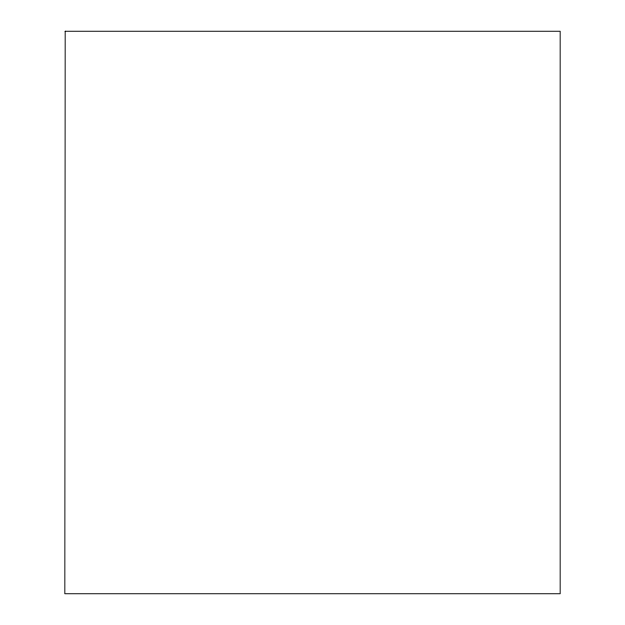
<?xml version="1.0" encoding="UTF-8"?>
<svg xmlns="http://www.w3.org/2000/svg" width="625" height="625" viewBox="0 0 625 625"><rect width="100%" height="100%" fill="white"/><g stroke="black" fill="none" stroke-linecap="round" stroke-linejoin="round"><path stroke-width="0.94" d="M65.18 31.25L64.836 593.75L560.164 593.75L560.164 31.25L65.18 31.25"/></g></svg>
